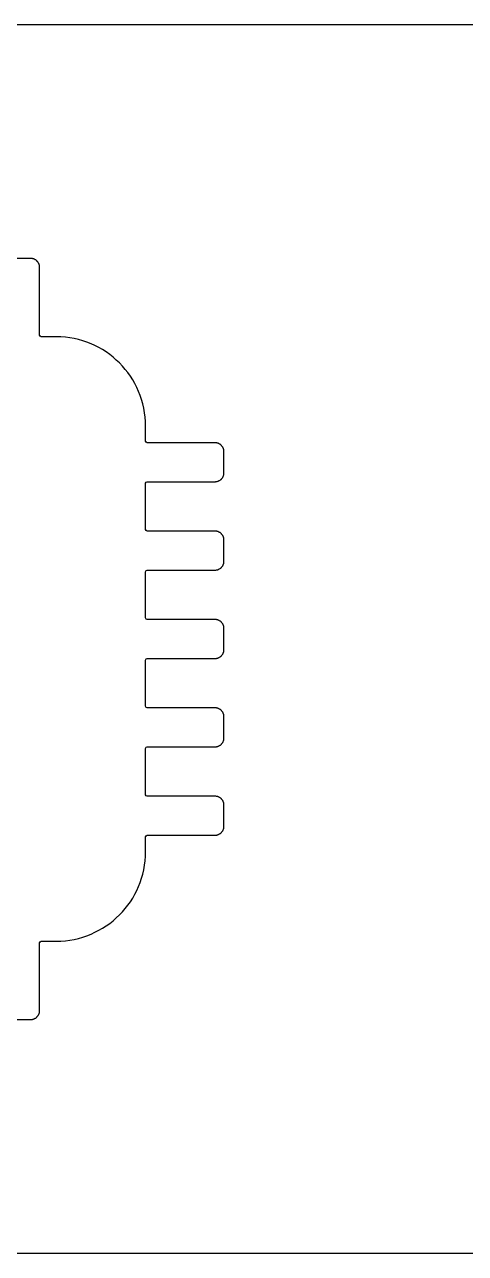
# Model space of a CAD drawing. Extents: x 114 to 420, y -150 to -26.
# Drawn here: x 118.77 to 121.43, y -149.87 to -142.44 of the extents above; entities that cross this region are included whole.
import ezdxf

# ---------------------------------------------------------------- set-up
doc = ezdxf.new("R2010")
doc.units = 0
doc.layers.add('BLACK', color=7, linetype='CONTINUOUS')

msp = doc.modelspace()

# ---------------------------------------------------------------- linework, layer by layer
at = {"layer": 'BLACK', "linetype": 'CONTINUOUS'}
for p, q in [((114.649, -142.442), (146.653, -142.442)), ((118.802, -143.856), (118.675, -143.856)), ((118.805, -143.856), (118.802, -143.856)), ((118.808, -143.856), (118.805, -143.856)), ((118.811, -143.857), (118.808, -143.856)), ((118.813, -143.857), (118.811, -143.857)), ((118.816, -143.858), (118.813, -143.857)), ((118.819, -143.858), (118.816, -143.858)), ((118.821, -143.859), (118.819, -143.858)), ((118.823, -143.86), (118.821, -143.859)), ((118.826, -143.861), (118.823, -143.86)), ((118.828, -143.862), (118.826, -143.861)), ((118.83, -143.864), (118.828, -143.862)), ((118.833, -143.865), (118.83, -143.864)), ((118.835, -143.867), (118.833, -143.865)), ((118.837, -143.868), (118.835, -143.867)), ((118.839, -143.87), (118.837, -143.868)), ((118.84, -143.872), (118.839, -143.87)), ((118.842, -143.874), (118.84, -143.872)), ((118.844, -143.875), (118.842, -143.874)), ((118.846, -143.877), (118.844, -143.875)), ((118.847, -143.88), (118.846, -143.877)), ((118.848, -143.882), (118.847, -143.88)), ((118.85, -143.884), (118.848, -143.882)), ((118.851, -143.886), (118.85, -143.884)), ((118.852, -143.889), (118.851, -143.886)), ((118.853, -143.891), (118.852, -143.889)), ((118.854, -143.894), (118.853, -143.891)), ((118.855, -143.896), (118.854, -143.894)), ((118.855, -143.899), (118.855, -143.896)), ((118.856, -143.901), (118.855, -143.899)), ((118.856, -143.904), (118.856, -143.901)), ((118.856, -143.907), (118.856, -143.904)), ((118.856, -143.91), (118.856, -143.907)), ((118.856, -144.319), (118.856, -143.91)), ((118.859, -144.326), (118.856, -144.319)), ((118.866, -144.329), (118.859, -144.326)), ((118.956, -144.329), (118.866, -144.329)), ((118.984, -144.33), (118.956, -144.329)), ((119.012, -144.332), (118.984, -144.33)), ((119.039, -144.335), (119.012, -144.332)), ((119.065, -144.34), (119.039, -144.335)), ((119.091, -144.346), (119.065, -144.34)), ((119.117, -144.353), (119.091, -144.346)), ((119.142, -144.362), (119.117, -144.353)), ((119.167, -144.371), (119.142, -144.362)), ((119.191, -144.382), (119.167, -144.371)), ((119.214, -144.394), (119.191, -144.382)), ((119.237, -144.407), (119.214, -144.394)), ((119.259, -144.421), (119.237, -144.407)), ((119.28, -144.436), (119.259, -144.421)), ((119.3, -144.453), (119.28, -144.436)), ((119.32, -144.47), (119.3, -144.453)), ((119.339, -144.487), (119.32, -144.47)), ((119.357, -144.506), (119.339, -144.487)), ((119.374, -144.526), (119.357, -144.506)), ((119.39, -144.546), (119.374, -144.526)), ((119.405, -144.568), (119.39, -144.546)), ((119.419, -144.59), (119.405, -144.568)), ((119.432, -144.612), (119.419, -144.59)), ((119.444, -144.636), (119.432, -144.612)), ((119.455, -144.659), (119.444, -144.636)), ((119.464, -144.684), (119.455, -144.659)), ((119.473, -144.709), (119.464, -144.684)), ((119.48, -144.735), (119.473, -144.709)), ((119.486, -144.761), (119.48, -144.735)), ((119.491, -144.788), (119.486, -144.761)), ((119.495, -144.815), (119.491, -144.788)), ((119.497, -144.842), (119.495, -144.815)), ((119.497, -144.87), (119.497, -144.842)), ((119.497, -144.96), (119.497, -144.87)), ((119.5, -144.967), (119.497, -144.96)), ((119.507, -144.97), (119.5, -144.967)), ((119.916, -144.97), (119.507, -144.97)), ((119.919, -144.97), (119.916, -144.97)), ((119.922, -144.97), (119.919, -144.97)), ((119.925, -144.971), (119.922, -144.97)), ((119.927, -144.971), (119.925, -144.971)), ((119.93, -144.972), (119.927, -144.971)), ((119.933, -144.972), (119.93, -144.972)), ((119.935, -144.973), (119.933, -144.972)), ((119.938, -144.974), (119.935, -144.973)), ((119.94, -144.975), (119.938, -144.974)), ((119.942, -144.976), (119.94, -144.975)), ((119.944, -144.978), (119.942, -144.976)), ((119.947, -144.979), (119.944, -144.978)), ((119.949, -144.981), (119.947, -144.979)), ((119.951, -144.982), (119.949, -144.981)), ((119.953, -144.984), (119.951, -144.982)), ((119.955, -144.986), (119.953, -144.984)), ((119.956, -144.988), (119.955, -144.986)), ((119.958, -144.99), (119.956, -144.988)), ((119.96, -144.992), (119.958, -144.99)), ((119.961, -144.994), (119.96, -144.992)), ((119.963, -144.996), (119.961, -144.994)), ((119.964, -144.998), (119.963, -144.996)), ((119.965, -145), (119.964, -144.998)), ((119.966, -145.003), (119.965, -145)), ((119.967, -145.005), (119.966, -145.003)), ((119.968, -145.008), (119.967, -145.005)), ((119.969, -145.01), (119.968, -145.008)), ((119.969, -145.013), (119.969, -145.01)), ((119.97, -145.016), (119.969, -145.013)), ((119.97, -145.018), (119.97, -145.016)), ((119.97, -145.021), (119.97, -145.018)), ((119.97, -145.024), (119.97, -145.021)), ((119.97, -145.151), (119.97, -145.024)), ((119.497, -145.215), (119.5, -145.208)), ((119.497, -145.494), (119.497, -145.215)), ((119.5, -145.208), (119.507, -145.205)), ((119.507, -145.205), (119.916, -145.205)), ((119.916, -145.205), (119.919, -145.205)), ((119.919, -145.205), (119.922, -145.204)), ((119.922, -145.204), (119.925, -145.204)), ((119.925, -145.204), (119.927, -145.204)), ((119.927, -145.204), (119.93, -145.203)), ((119.93, -145.203), (119.933, -145.202)), ((119.933, -145.202), (119.935, -145.201)), ((119.935, -145.201), (119.938, -145.2)), ((119.938, -145.2), (119.94, -145.199)), ((119.94, -145.199), (119.942, -145.198)), ((119.942, -145.198), (119.944, -145.197)), ((119.944, -145.197), (119.947, -145.196)), ((119.947, -145.196), (119.949, -145.194)), ((119.949, -145.194), (119.951, -145.192)), ((119.951, -145.192), (119.953, -145.191)), ((119.953, -145.191), (119.955, -145.189)), ((119.955, -145.189), (119.956, -145.187)), ((119.956, -145.187), (119.958, -145.185)), ((119.958, -145.185), (119.96, -145.183)), ((119.96, -145.183), (119.961, -145.181)), ((119.961, -145.181), (119.963, -145.179)), ((119.963, -145.179), (119.964, -145.177)), ((119.964, -145.177), (119.965, -145.174)), ((119.965, -145.174), (119.966, -145.172)), ((119.966, -145.172), (119.967, -145.169)), ((119.967, -145.169), (119.968, -145.167)), ((119.968, -145.167), (119.969, -145.164)), ((119.969, -145.162), (119.97, -145.159)), ((119.969, -145.164), (119.969, -145.162)), ((119.97, -145.154), (119.97, -145.151)), ((119.97, -145.157), (119.97, -145.154)), ((119.97, -145.159), (119.97, -145.157)), ((119.5, -145.501), (119.497, -145.494)), ((119.507, -145.504), (119.5, -145.501)), ((119.916, -145.504), (119.507, -145.504)), ((119.919, -145.504), (119.916, -145.504)), ((119.922, -145.505), (119.919, -145.504)), ((119.925, -145.505), (119.922, -145.505)), ((119.927, -145.505), (119.925, -145.505)), ((119.93, -145.506), (119.927, -145.505)), ((119.933, -145.507), (119.93, -145.506)), ((119.935, -145.507), (119.933, -145.507)), ((119.938, -145.508), (119.935, -145.507)), ((119.94, -145.51), (119.938, -145.508)), ((119.942, -145.511), (119.94, -145.51)), ((119.944, -145.512), (119.942, -145.511)), ((119.947, -145.513), (119.944, -145.512)), ((119.949, -145.515), (119.947, -145.513)), ((119.951, -145.517), (119.949, -145.515)), ((119.953, -145.518), (119.951, -145.517)), ((119.955, -145.52), (119.953, -145.518)), ((119.956, -145.522), (119.955, -145.52)), ((119.958, -145.524), (119.956, -145.522)), ((119.96, -145.526), (119.958, -145.524)), ((119.961, -145.528), (119.96, -145.526)), ((119.963, -145.53), (119.961, -145.528)), ((119.964, -145.532), (119.963, -145.53)), ((119.965, -145.535), (119.964, -145.532)), ((119.966, -145.537), (119.965, -145.535)), ((119.967, -145.539), (119.966, -145.537)), ((119.968, -145.542), (119.967, -145.539)), ((119.969, -145.544), (119.968, -145.542)), ((119.969, -145.547), (119.969, -145.544)), ((119.97, -145.55), (119.969, -145.547)), ((119.97, -145.552), (119.97, -145.55)), ((119.97, -145.555), (119.97, -145.552)), ((119.97, -145.558), (119.97, -145.555)), ((119.97, -145.685), (119.97, -145.558)), ((119.927, -145.738), (119.93, -145.737)), ((119.93, -145.737), (119.933, -145.737)), ((119.933, -145.737), (119.935, -145.736)), ((119.935, -145.736), (119.938, -145.735)), ((119.938, -145.735), (119.94, -145.734)), ((119.94, -145.734), (119.942, -145.732)), ((119.942, -145.732), (119.944, -145.731)), ((119.944, -145.731), (119.947, -145.73)), ((119.947, -145.73), (119.949, -145.728)), ((119.949, -145.728), (119.951, -145.727)), ((119.951, -145.727), (119.953, -145.725)), ((119.953, -145.725), (119.955, -145.723)), ((119.955, -145.723), (119.956, -145.721)), ((119.956, -145.721), (119.958, -145.719)), ((119.958, -145.719), (119.96, -145.717)), ((119.96, -145.717), (119.961, -145.715)), ((119.961, -145.715), (119.963, -145.713)), ((119.963, -145.713), (119.964, -145.711)), ((119.964, -145.711), (119.965, -145.709)), ((119.965, -145.709), (119.966, -145.706)), ((119.966, -145.706), (119.967, -145.704)), ((119.967, -145.704), (119.968, -145.701)), ((119.968, -145.701), (119.969, -145.699)), ((119.969, -145.696), (119.97, -145.693)), ((119.969, -145.699), (119.969, -145.696)), ((119.97, -145.688), (119.97, -145.685)), ((119.97, -145.691), (119.97, -145.688)), ((119.97, -145.693), (119.97, -145.691)), ((119.497, -145.749), (119.5, -145.742)), ((119.497, -146.028), (119.497, -145.749)), ((119.5, -145.742), (119.507, -145.739)), ((119.507, -145.739), (119.916, -145.739)), ((119.916, -145.739), (119.919, -145.739)), ((119.919, -145.739), (119.922, -145.739)), ((119.922, -145.739), (119.925, -145.738)), ((119.925, -145.738), (119.927, -145.738)), ((119.5, -146.036), (119.497, -146.028)), ((119.507, -146.038), (119.5, -146.036)), ((119.916, -146.038), (119.507, -146.038)), ((119.919, -146.039), (119.916, -146.038)), ((119.922, -146.039), (119.919, -146.039)), ((119.925, -146.039), (119.922, -146.039)), ((119.927, -146.04), (119.925, -146.039)), ((119.93, -146.04), (119.927, -146.04)), ((119.933, -146.041), (119.93, -146.04)), ((119.935, -146.042), (119.933, -146.041)), ((119.938, -146.043), (119.935, -146.042)), ((119.94, -146.044), (119.938, -146.043)), ((119.942, -146.045), (119.94, -146.044)), ((119.944, -146.046), (119.942, -146.045)), ((119.947, -146.048), (119.944, -146.046)), ((119.949, -146.049), (119.947, -146.048)), ((119.951, -146.051), (119.949, -146.049)), ((119.953, -146.052), (119.951, -146.051)), ((119.955, -146.054), (119.953, -146.052)), ((119.956, -146.056), (119.955, -146.054)), ((119.958, -146.058), (119.956, -146.056)), ((119.96, -146.06), (119.958, -146.058)), ((119.961, -146.062), (119.96, -146.06)), ((119.963, -146.064), (119.961, -146.062)), ((119.964, -146.067), (119.963, -146.064)), ((119.965, -146.069), (119.964, -146.067)), ((119.966, -146.071), (119.965, -146.069)), ((119.967, -146.074), (119.966, -146.071)), ((119.968, -146.076), (119.967, -146.074)), ((119.969, -146.079), (119.968, -146.076)), ((119.969, -146.081), (119.969, -146.079)), ((119.97, -146.084), (119.969, -146.081)), ((119.97, -146.087), (119.97, -146.084)), ((119.97, -146.089), (119.97, -146.087)), ((119.97, -146.092), (119.97, -146.089)), ((119.97, -146.219), (119.97, -146.092)), ((119.953, -146.259), (119.955, -146.257)), ((119.955, -146.257), (119.956, -146.256)), ((119.956, -146.256), (119.958, -146.254)), ((119.958, -146.254), (119.96, -146.252)), ((119.96, -146.252), (119.961, -146.249)), ((119.961, -146.249), (119.963, -146.247)), ((119.963, -146.247), (119.964, -146.245)), ((119.964, -146.245), (119.965, -146.243)), ((119.965, -146.243), (119.966, -146.24)), ((119.966, -146.24), (119.967, -146.238)), ((119.967, -146.238), (119.968, -146.235)), ((119.968, -146.235), (119.969, -146.233)), ((119.969, -146.23), (119.97, -146.228)), ((119.969, -146.233), (119.969, -146.23)), ((119.97, -146.222), (119.97, -146.219)), ((119.97, -146.225), (119.97, -146.222)), ((119.97, -146.228), (119.97, -146.225)), ((119.497, -146.283), (119.5, -146.276)), ((119.497, -146.563), (119.497, -146.283)), ((119.5, -146.276), (119.507, -146.273)), ((119.507, -146.273), (119.916, -146.273)), ((119.916, -146.273), (119.919, -146.273)), ((119.919, -146.273), (119.922, -146.273)), ((119.922, -146.273), (119.925, -146.273)), ((119.925, -146.273), (119.927, -146.272)), ((119.927, -146.272), (119.93, -146.271)), ((119.93, -146.271), (119.933, -146.271)), ((119.933, -146.271), (119.935, -146.27)), ((119.935, -146.27), (119.938, -146.269)), ((119.938, -146.269), (119.94, -146.268)), ((119.94, -146.268), (119.942, -146.267)), ((119.942, -146.267), (119.944, -146.265)), ((119.944, -146.265), (119.947, -146.264)), ((119.947, -146.264), (119.949, -146.262)), ((119.949, -146.262), (119.951, -146.261)), ((119.951, -146.261), (119.953, -146.259)), ((119.5, -146.57), (119.497, -146.563)), ((119.507, -146.573), (119.5, -146.57)), ((119.916, -146.573), (119.507, -146.573)), ((119.919, -146.573), (119.916, -146.573)), ((119.922, -146.573), (119.919, -146.573)), ((119.925, -146.573), (119.922, -146.573)), ((119.927, -146.574), (119.925, -146.573)), ((119.93, -146.574), (119.927, -146.574)), ((119.933, -146.575), (119.93, -146.574)), ((119.935, -146.576), (119.933, -146.575)), ((119.938, -146.577), (119.935, -146.576)), ((119.94, -146.578), (119.938, -146.577)), ((119.942, -146.579), (119.94, -146.578)), ((119.944, -146.58), (119.942, -146.579)), ((119.947, -146.582), (119.944, -146.58)), ((119.949, -146.583), (119.947, -146.582)), ((119.951, -146.585), (119.949, -146.583)), ((119.953, -146.587), (119.951, -146.585)), ((119.955, -146.588), (119.953, -146.587)), ((119.956, -146.59), (119.955, -146.588)), ((119.958, -146.592), (119.956, -146.59)), ((119.96, -146.594), (119.958, -146.592)), ((119.961, -146.596), (119.96, -146.594)), ((119.963, -146.599), (119.961, -146.596)), ((119.964, -146.601), (119.963, -146.599)), ((119.965, -146.603), (119.964, -146.601)), ((119.966, -146.606), (119.965, -146.603)), ((119.967, -146.608), (119.966, -146.606)), ((119.968, -146.61), (119.967, -146.608)), ((119.969, -146.613), (119.968, -146.61)), ((119.969, -146.616), (119.969, -146.613)), ((119.97, -146.618), (119.969, -146.616)), ((119.97, -146.621), (119.97, -146.618)), ((119.97, -146.624), (119.97, -146.621)), ((119.97, -146.627), (119.97, -146.624)), ((119.97, -146.754), (119.97, -146.627)), ((119.964, -146.779), (119.965, -146.777)), ((119.965, -146.777), (119.966, -146.775)), ((119.966, -146.775), (119.967, -146.772)), ((119.967, -146.772), (119.968, -146.77)), ((119.968, -146.77), (119.969, -146.767)), ((119.969, -146.765), (119.97, -146.762)), ((119.969, -146.767), (119.969, -146.765)), ((119.97, -146.757), (119.97, -146.754)), ((119.97, -146.759), (119.97, -146.757)), ((119.97, -146.762), (119.97, -146.759)), ((119.497, -146.817), (119.5, -146.81)), ((119.497, -147.097), (119.497, -146.817)), ((119.5, -146.81), (119.507, -146.807)), ((119.507, -146.807), (119.916, -146.807)), ((119.916, -146.807), (119.919, -146.807)), ((119.919, -146.807), (119.922, -146.807)), ((119.922, -146.807), (119.925, -146.807)), ((119.925, -146.807), (119.927, -146.806)), ((119.927, -146.806), (119.93, -146.806)), ((119.93, -146.806), (119.933, -146.805)), ((119.933, -146.805), (119.935, -146.804)), ((119.935, -146.804), (119.938, -146.803)), ((119.938, -146.803), (119.94, -146.802)), ((119.94, -146.802), (119.942, -146.801)), ((119.942, -146.801), (119.944, -146.8)), ((119.944, -146.8), (119.947, -146.798)), ((119.947, -146.798), (119.949, -146.797)), ((119.949, -146.797), (119.951, -146.795)), ((119.951, -146.795), (119.953, -146.793)), ((119.953, -146.793), (119.955, -146.792)), ((119.955, -146.792), (119.956, -146.79)), ((119.956, -146.79), (119.958, -146.788)), ((119.958, -146.788), (119.96, -146.786)), ((119.96, -146.786), (119.961, -146.784)), ((119.961, -146.784), (119.963, -146.782)), ((119.963, -146.782), (119.964, -146.779)), ((119.5, -147.104), (119.497, -147.097)), ((119.507, -147.107), (119.5, -147.104)), ((119.916, -147.107), (119.507, -147.107)), ((119.919, -147.107), (119.916, -147.107)), ((119.922, -147.107), (119.919, -147.107)), ((119.925, -147.108), (119.922, -147.107)), ((119.927, -147.108), (119.925, -147.108)), ((119.93, -147.109), (119.927, -147.108)), ((119.933, -147.109), (119.93, -147.109)), ((119.935, -147.11), (119.933, -147.109)), ((119.938, -147.111), (119.935, -147.11)), ((119.94, -147.112), (119.938, -147.111)), ((119.942, -147.113), (119.94, -147.112)), ((119.944, -147.115), (119.942, -147.113)), ((119.947, -147.116), (119.944, -147.115)), ((119.949, -147.118), (119.947, -147.116)), ((119.951, -147.119), (119.949, -147.118)), ((119.953, -147.121), (119.951, -147.119)), ((119.955, -147.123), (119.953, -147.121)), ((119.956, -147.125), (119.955, -147.123)), ((119.958, -147.126), (119.956, -147.125)), ((119.96, -147.129), (119.958, -147.126)), ((119.961, -147.131), (119.96, -147.129)), ((119.963, -147.133), (119.961, -147.131)), ((119.964, -147.135), (119.963, -147.133)), ((119.965, -147.137), (119.964, -147.135)), ((119.966, -147.14), (119.965, -147.137)), ((119.967, -147.142), (119.966, -147.14)), ((119.968, -147.145), (119.967, -147.142)), ((119.969, -147.147), (119.968, -147.145)), ((119.969, -147.15), (119.969, -147.147)), ((119.97, -147.152), (119.969, -147.15)), ((119.97, -147.155), (119.97, -147.152)), ((119.97, -147.158), (119.97, -147.155)), ((119.97, -147.161), (119.97, -147.158)), ((119.97, -147.288), (119.97, -147.161)), ((119.969, -147.299), (119.97, -147.296)), ((119.97, -147.291), (119.97, -147.288)), ((119.97, -147.293), (119.97, -147.291)), ((119.97, -147.296), (119.97, -147.293)), ((119.497, -147.352), (119.5, -147.345)), ((119.497, -147.442), (119.497, -147.352)), ((119.5, -147.345), (119.507, -147.342)), ((119.507, -147.342), (119.916, -147.342)), ((119.916, -147.342), (119.919, -147.342)), ((119.919, -147.342), (119.922, -147.341)), ((119.922, -147.341), (119.925, -147.341)), ((119.925, -147.341), (119.927, -147.341)), ((119.927, -147.341), (119.93, -147.34)), ((119.93, -147.34), (119.933, -147.339)), ((119.933, -147.339), (119.935, -147.338)), ((119.935, -147.338), (119.938, -147.337)), ((119.938, -147.337), (119.94, -147.336)), ((119.94, -147.336), (119.942, -147.335)), ((119.942, -147.335), (119.944, -147.334)), ((119.944, -147.334), (119.947, -147.332)), ((119.947, -147.332), (119.949, -147.331)), ((119.949, -147.331), (119.951, -147.329)), ((119.951, -147.329), (119.953, -147.328)), ((119.953, -147.328), (119.955, -147.326)), ((119.955, -147.326), (119.956, -147.324)), ((119.956, -147.324), (119.958, -147.322)), ((119.958, -147.322), (119.96, -147.32)), ((119.96, -147.32), (119.961, -147.318)), ((119.961, -147.318), (119.963, -147.316)), ((119.963, -147.316), (119.964, -147.314)), ((119.964, -147.314), (119.965, -147.311)), ((119.965, -147.311), (119.966, -147.309)), ((119.966, -147.309), (119.967, -147.306)), ((119.967, -147.306), (119.968, -147.304)), ((119.968, -147.304), (119.969, -147.301)), ((119.969, -147.301), (119.969, -147.299)), ((119.497, -147.469), (119.497, -147.442)), ((119.491, -147.524), (119.495, -147.497)), ((119.495, -147.497), (119.497, -147.469)), ((119.473, -147.602), (119.48, -147.577)), ((119.48, -147.577), (119.486, -147.551)), ((119.486, -147.551), (119.491, -147.524)), ((119.444, -147.676), (119.455, -147.652)), ((119.455, -147.652), (119.464, -147.628)), ((119.464, -147.628), (119.473, -147.602)), ((119.405, -147.744), (119.419, -147.722)), ((119.419, -147.722), (119.432, -147.699)), ((119.432, -147.699), (119.444, -147.676)), ((119.339, -147.824), (119.357, -147.805)), ((119.357, -147.805), (119.374, -147.786)), ((119.374, -147.786), (119.39, -147.765)), ((119.39, -147.765), (119.405, -147.744)), ((119.237, -147.904), (119.259, -147.89)), ((119.259, -147.89), (119.28, -147.875)), ((119.28, -147.875), (119.3, -147.859)), ((119.3, -147.859), (119.32, -147.842)), ((119.32, -147.842), (119.339, -147.824)), ((119.091, -147.966), (119.117, -147.958)), ((119.117, -147.958), (119.142, -147.95)), ((119.142, -147.95), (119.167, -147.94)), ((119.167, -147.94), (119.191, -147.929)), ((119.191, -147.929), (119.214, -147.917)), ((119.214, -147.917), (119.237, -147.904)), ((118.856, -147.993), (118.859, -147.986)), ((118.856, -148.402), (118.856, -147.993)), ((118.859, -147.986), (118.866, -147.983)), ((118.866, -147.983), (118.956, -147.983)), ((118.956, -147.983), (118.984, -147.982)), ((118.984, -147.982), (119.012, -147.98)), ((119.012, -147.98), (119.039, -147.976)), ((119.039, -147.976), (119.065, -147.972)), ((119.065, -147.972), (119.091, -147.966)), ((118.855, -148.413), (118.856, -148.41)), ((118.856, -148.405), (118.856, -148.402)), ((118.856, -148.408), (118.856, -148.405)), ((118.856, -148.41), (118.856, -148.408)), ((118.675, -148.456), (118.802, -148.456)), ((118.802, -148.456), (118.805, -148.456)), ((118.805, -148.456), (118.808, -148.455)), ((118.808, -148.455), (118.811, -148.455)), ((118.811, -148.455), (118.813, -148.455)), ((118.813, -148.455), (118.816, -148.454)), ((118.816, -148.454), (118.819, -148.453)), ((118.819, -148.453), (118.821, -148.452)), ((118.821, -148.452), (118.823, -148.451)), ((118.823, -148.451), (118.826, -148.45)), ((118.826, -148.45), (118.828, -148.449)), ((118.828, -148.449), (118.83, -148.448)), ((118.83, -148.448), (118.833, -148.447)), ((118.833, -148.447), (118.835, -148.445)), ((118.835, -148.445), (118.837, -148.443)), ((118.837, -148.443), (118.839, -148.442)), ((118.839, -148.442), (118.84, -148.44)), ((118.84, -148.44), (118.842, -148.438)), ((118.842, -148.438), (118.844, -148.436)), ((118.844, -148.436), (118.846, -148.434)), ((118.846, -148.434), (118.847, -148.432)), ((118.847, -148.432), (118.848, -148.43)), ((118.848, -148.43), (118.85, -148.428)), ((118.85, -148.428), (118.851, -148.425)), ((118.851, -148.425), (118.852, -148.423)), ((118.852, -148.423), (118.853, -148.42)), ((118.853, -148.42), (118.854, -148.418)), ((118.854, -148.418), (118.855, -148.415)), ((118.855, -148.415), (118.855, -148.413)), ((146.653, -149.87), (114.649, -149.87))]:
    msp.add_line(p, q, dxfattribs=at)

doc.saveas('drawing.dxf')
